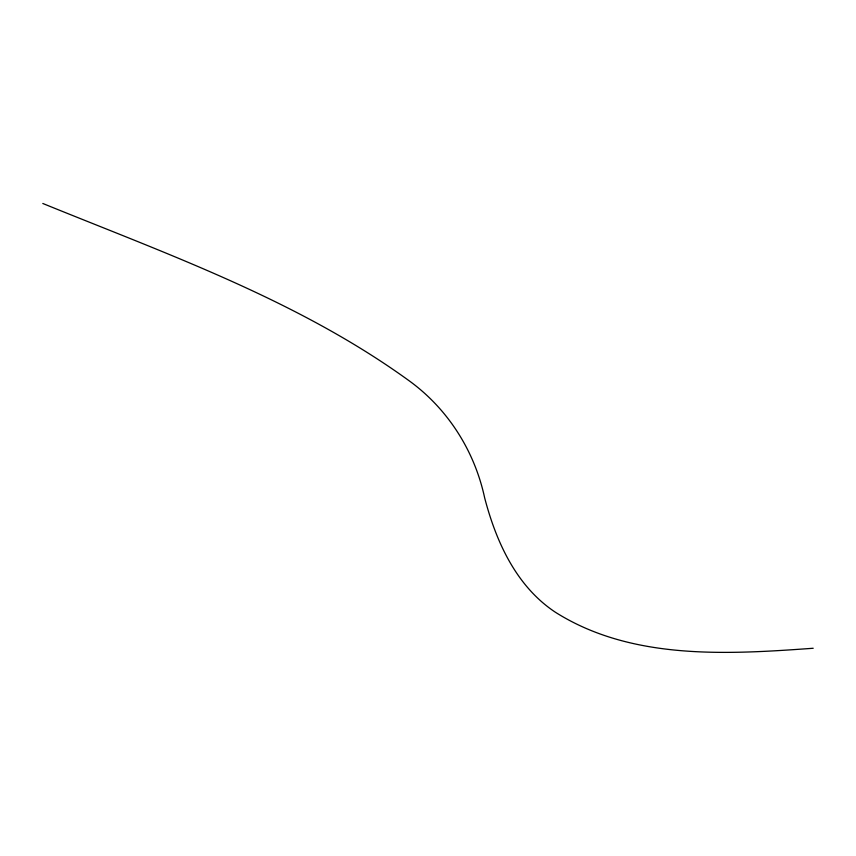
<?xml version="1.0" encoding="UTF-8"?>
<svg xmlns="http://www.w3.org/2000/svg" width="856" height="856" viewBox="0 0 856 856"><rect width="100%" height="100%" fill="white"/><g stroke="black" fill="none" stroke-linecap="round" stroke-linejoin="round"><path stroke-width="1.28" d="M813.2 648.26C727.097 654.476 631.664 660.351 555.458 612.286C516.286 586.381 496.138 541.784 484.646 497.818C474.524 450.663 447.528 408.248 408.173 380.075C297.835 300.403 167.84 254.371 42.8 203.471"/></g></svg>
